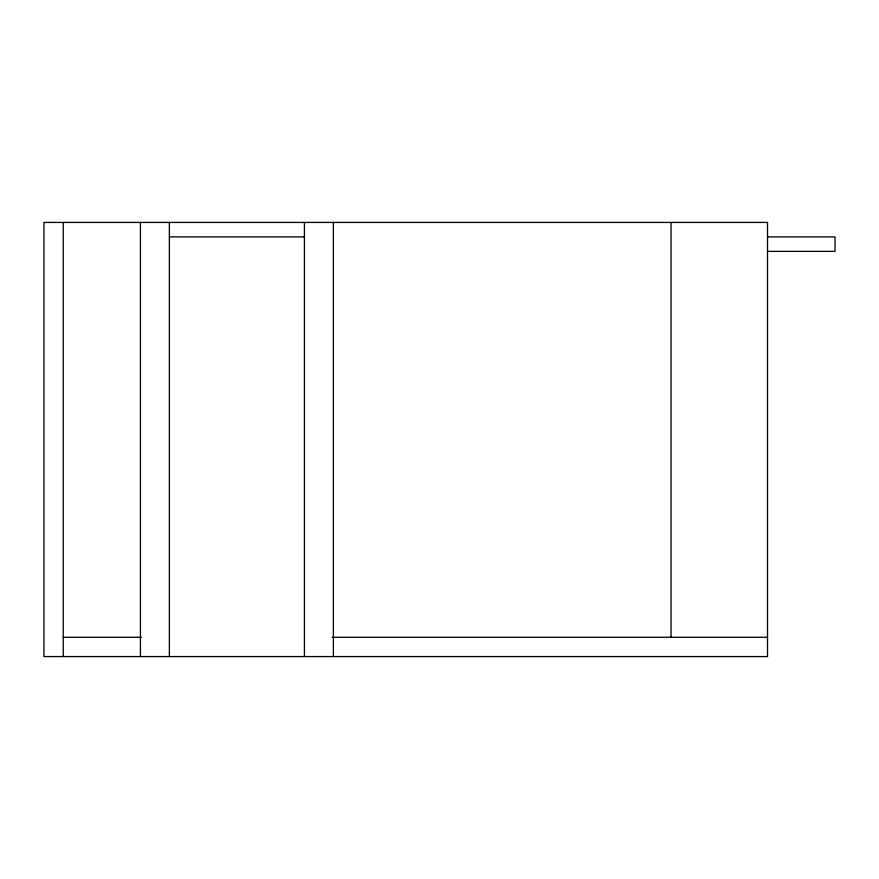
<?xml version="1.0" encoding="UTF-8"?>
<svg xmlns="http://www.w3.org/2000/svg" width="879" height="879" viewBox="0 0 879 879"><rect width="100%" height="100%" fill="white"/><g stroke="black" fill="none" stroke-linecap="round" stroke-linejoin="round"><path stroke-width="1.32" d="M169.372 236.901L304.431 236.901M767.521 236.901L835.05 236.901L835.05 251.372L767.521 251.372M63.244 637.275L141.365 637.275M332.229 637.275L767.521 637.275M671.04 222.431L671.04 637.275M333.372 222.431L333.372 656.569M304.431 222.431L304.431 656.569M169.372 222.431L169.372 656.569M140.42 222.431L140.42 656.569M63.244 222.431L63.244 656.569M767.521 222.431L43.95 222.431L43.95 656.569L767.521 656.569L767.521 222.431"/></g></svg>
